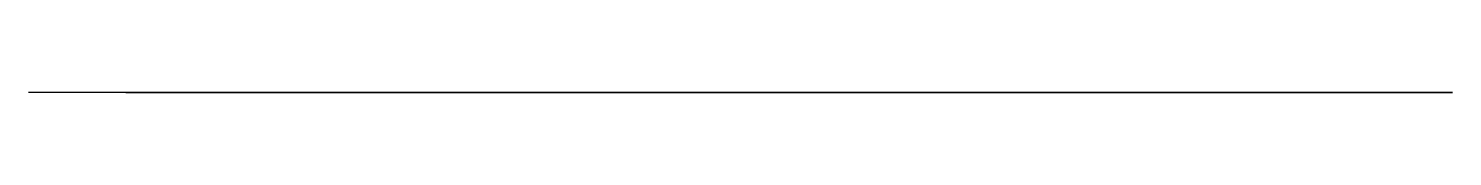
# Model space of a CAD drawing. Header units: centimetres. Extents: x -9 to 5.6, y 0 to 0.
import ezdxf

# ---------------------------------------------------------------- set-up
doc = ezdxf.new("R2010")
doc.units = ezdxf.units.CM
doc.header["$MEASUREMENT"] = 0
doc.layers.add('Container_TopMost v1_Sketch1', color=7, linetype='Continuous')

msp = doc.modelspace()

# ---------------------------------------------------------------- linework, layer by layer
at = {"layer": 'Container_TopMost v1_Sketch1'}
for p, q in [((-8.123, 0, 4.514), (-9, 0, 4.514)), ((5.617, 0, 4.514), (-8.123, 0, 4.514)), ((-8, 0, 5), (-8.117, 0, 4.514)), ((-8, 0, 5), (5.5, 0, 5)), ((-8, 0, 5), (-7.514, 0, 5)), ((5.5, 0, 5), (5.617, 0, 4.514))]:
    msp.add_line(p, q, dxfattribs=at)
msp.add_point((0, 0), dxfattribs=at)

doc.saveas('drawing.dxf')
